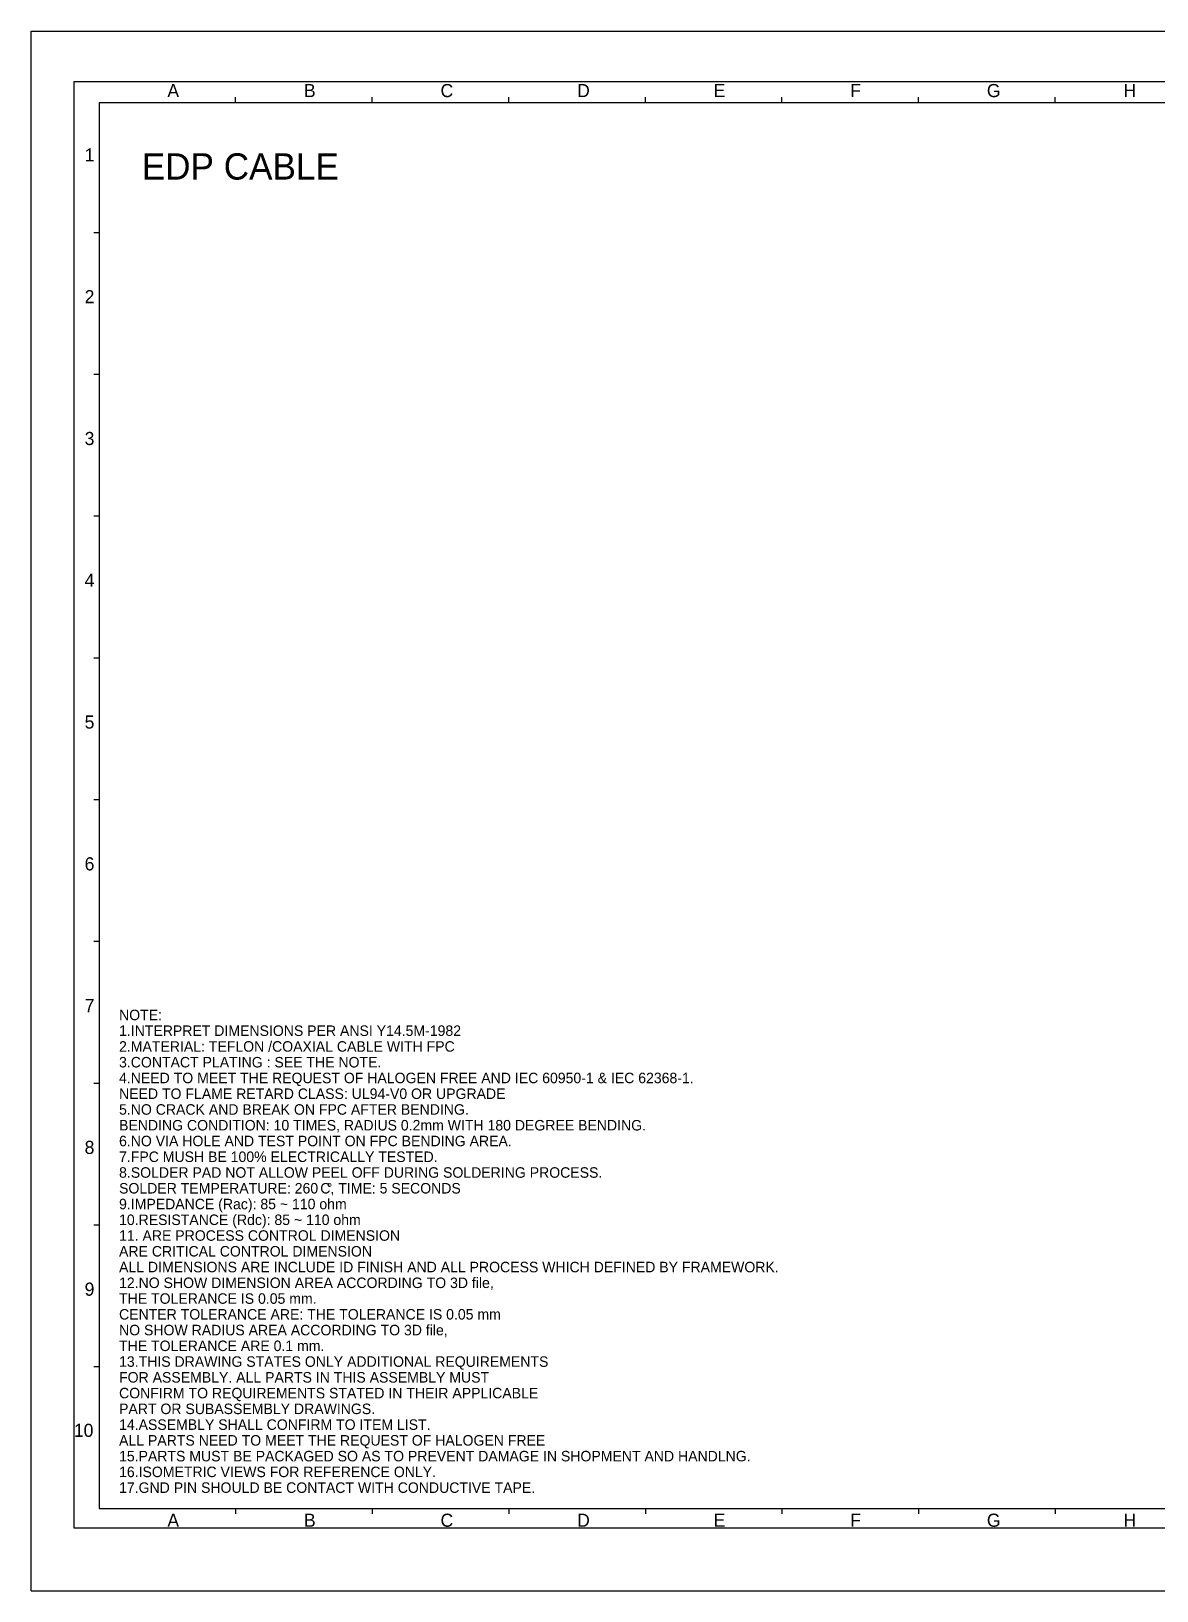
# Model space of a CAD drawing. Header units: millimetres. Extents: x 0 to 841, y 0 to 594.
# Drawn here: x 0 to 429, y 0 to 594 of the extents above; entities that cross this region are included whole.
import ezdxf

# ---------------------------------------------------------------- set-up
doc = ezdxf.new("R2010")
doc.units = ezdxf.units.MM
doc.header["$LTSCALE"] = 46.255
doc.layers.get('0').update_dxf_attribs({"linetype": 'CONTINUOUS'})
doc.styles.add('TEXTSTYLE_2', font='txt')
doc.styles.add('TEXTSTYLE_8', font='ar_wgl__.ttf')

msp = doc.modelspace()

# ---------------------------------------------------------------- linework, layer by layer
at = {"color": 7, "linetype": 'CONTINUOUS'}
for p, q in [((0, 0), (0, 594)), ((0, 594), (841, 594)), ((16.34, 23.88), (16.34, 574.88)), ((16.34, 574.88), (819.34, 574.88)), ((25.84, 566.88), (25.84, 31.38)), ((25.84, 566.88), (809.34, 566.88)), ((77.84, 566.88), (77.84, 568.88)), ((129.84, 566.88), (129.84, 568.88)), ((181.84, 566.88), (181.84, 568.88)), ((233.84, 566.88), (233.84, 568.88)), ((285.84, 566.88), (285.84, 568.88)), ((337.84, 566.88), (337.84, 568.88)), ((389.84, 566.88), (389.84, 568.88)), ((23.84, 517.38), (25.84, 517.38)), ((23.84, 463.38), (25.84, 463.38)), ((23.84, 409.38), (25.84, 409.38)), ((23.84, 355.38), (25.84, 355.38)), ((23.84, 301.38), (25.84, 301.38)), ((23.84, 247.38), (25.84, 247.38)), ((23.84, 193.38), (25.84, 193.38)), ((23.84, 139.38), (25.84, 139.38)), ((23.84, 85.38), (25.84, 85.38)), ((25.84, 31.38), (809.34, 31.38)), ((77.84, 31.38), (77.84, 29.38)), ((129.84, 31.38), (129.84, 29.38)), ((181.84, 31.38), (181.84, 29.38)), ((233.84, 31.38), (233.84, 29.38)), ((285.84, 31.38), (285.84, 29.38)), ((337.84, 31.38), (337.84, 29.38)), ((389.84, 31.38), (389.84, 29.38)), ((819.34, 23.88), (16.34, 23.88)), ((0, 0), (841, 0))]:
    msp.add_line(p, q, dxfattribs=at)
for points in [[(113.12, 154.69), (112.8, 154.57), (112.83, 154.78)], [(112.8, 154.57), (113.12, 154.69), (113.09, 154.57)], [(113.09, 154.57), (112.83, 154.37), (112.8, 154.57)], [(113.33, 154.95), (113.24, 154.89), (112.83, 154.78)], [(113.33, 154.95), (112.83, 154.78), (112.92, 154.95)], [(113.24, 154.89), (113.15, 154.81), (112.83, 154.78)], [(112.83, 154.78), (113.15, 154.81), (113.12, 154.69)], [(113.09, 154.57), (113.12, 154.46), (112.83, 154.37)], [(112.83, 154.37), (113.12, 154.46), (113.15, 154.34)], [(113.56, 155.04), (112.92, 154.95), (113.04, 155.1)], [(113.56, 155.04), (113.44, 155.01), (112.92, 154.95)], [(112.92, 154.95), (113.44, 155.01), (113.33, 154.95)], [(113.94, 155.22), (113.04, 155.1), (113.18, 155.22)], [(113.04, 155.1), (113.94, 155.22), (114.09, 155.1)], [(113.04, 155.1), (114.09, 155.1), (113.56, 155.04)], [(113.74, 155.3), (113.18, 155.22), (113.36, 155.3)], [(113.18, 155.22), (113.74, 155.3), (113.94, 155.22)], [(113.36, 155.3), (113.56, 155.33), (113.74, 155.3)], [(113.68, 155.01), (113.56, 155.04), (114.09, 155.1)], [(113.77, 154.95), (113.68, 155.01), (114.09, 155.1)], [(113.77, 154.95), (114.09, 155.1), (114.2, 154.95)], [(114.2, 154.95), (113.88, 154.89), (113.77, 154.95)], [(113.94, 154.81), (113.88, 154.89), (114.2, 154.95)], [(113.94, 154.81), (114.2, 154.95), (114.26, 154.78)], [(114.26, 154.78), (114, 154.69), (113.94, 154.81)], [(114.26, 154.37), (113.94, 154.34), (114, 154.46)], [(114, 154.57), (114, 154.69), (114.26, 154.78)], [(114, 154.57), (114.26, 154.78), (114.29, 154.57)], [(114.29, 154.57), (114, 154.46), (114, 154.57)], [(114, 154.46), (114.29, 154.57), (114.26, 154.37)], [(113.15, 154.34), (112.92, 154.19), (112.83, 154.37)], [(113.15, 154.34), (113.24, 154.25), (112.92, 154.19)], [(112.92, 154.19), (113.24, 154.25), (113.33, 154.19)], [(113.33, 154.19), (113.04, 154.05), (112.92, 154.19)], [(113.33, 154.19), (113.44, 154.13), (113.04, 154.05)], [(113.04, 154.05), (113.68, 154.13), (114.2, 154.19)], [(113.04, 154.05), (114.2, 154.19), (114.09, 154.05)], [(113.56, 154.13), (113.68, 154.13), (113.04, 154.05)], [(113.44, 154.13), (113.56, 154.13), (113.04, 154.05)], [(114.09, 154.05), (113.18, 153.93), (113.04, 154.05)], [(113.18, 153.93), (114.09, 154.05), (113.91, 153.93)], [(113.91, 153.93), (113.36, 153.84), (113.18, 153.93)], [(113.56, 153.84), (113.36, 153.84), (113.91, 153.93)], [(113.56, 153.84), (113.91, 153.93), (113.74, 153.84)], [(114.2, 154.19), (113.68, 154.13), (113.77, 154.19)], [(113.77, 154.19), (113.88, 154.25), (114.26, 154.37)], [(113.77, 154.19), (114.26, 154.37), (114.2, 154.19)], [(113.88, 154.25), (113.94, 154.34), (114.26, 154.37)]]:
    msp.add_solid(points, dxfattribs=at)

# ---------------------------------------------------------------- texts
at = {"color": 7, "linetype": 'CONTINUOUS', "attachment_point": 1, "line_spacing_factor": 0.9}
for s, insert, char_height, width, style in [('A', (51.84, 573.88), 5, 5, 'TEXTSTYLE_2'), ('B', (103.84, 573.88), 5, 5, 'TEXTSTYLE_2'), ('C', (155.84, 573.88), 5, 5, 'TEXTSTYLE_2'), ('D', (207.84, 573.88), 5, 5, 'TEXTSTYLE_2'), ('E', (259.84, 573.88), 5, 5, 'TEXTSTYLE_2'), ('F', (311.84, 573.88), 5, 5, 'TEXTSTYLE_2'), ('G', (363.84, 573.88), 5, 5, 'TEXTSTYLE_2'), ('H', (415.84, 573.88), 5, 5, 'TEXTSTYLE_2'), ('1', (20.34, 549.38), 5, 5, 'TEXTSTYLE_2'), ('EDP CABLE', (42.08, 547.49), 10, 78.2528, 'TEXTSTYLE_8'), ('2', (20.34, 495.38), 5, 5, 'TEXTSTYLE_2'), ('3', (20.34, 441.38), 5, 5, 'TEXTSTYLE_2'), ('4', (20.34, 387.38), 5, 5, 'TEXTSTYLE_2'), ('5', (20.34, 333.38), 5, 5, 'TEXTSTYLE_2'), ('6', (20.34, 279.38), 5, 5, 'TEXTSTYLE_2'), ('7', (20.34, 225.38), 5, 5, 'TEXTSTYLE_2'), ('NOTE:\\P1.INTERPRET DIMENSIONS PER ANSI Y14.5M-1982\\P2.MATERIAL: TEFLON /COAXIAL CABLE WITH FPC\\P3.CONTACT PLATING : SEE THE NOTE.\\P4.NEED TO MEET THE REQUEST OF HALOGEN FREE AND IEC 60950-1 & IEC 62368-1.\\PNEED TO FLAME RETARD CLASS: UL94-V0 OR UPGRADE\\P5.NO CRACK AND BREAK ON FPC AFTER BENDING.\\PBENDING CONDITION: 10 TIMES, RADIUS 0.2mm WITH 180 DEGREE BENDING.\\P6.NO VIA HOLE AND TEST POINT ON FPC BENDING AREA.\\P7.FPC MUSH BE 100% ELECTRICALLY TESTED.\\P8.SOLDER PAD NOT ALLOW PEEL OFF DURING SOLDERING PROCESS.\\PSOLDER TEMPERATURE: 260{\\ftxt;\\W0.0001;\\H0.0001;\\~}{\\ftxt;\\W0.5494505495;\\H4.0; }{\\ftxt;\\W0.0001;\\H0.0001;\\~}C, TIME: 5 SECONDS\\P9.IMPEDANCE (Rac): 85 ~ 110 ohm\\P10.RESISTANCE (Rdc): 85 ~ 110 ohm\\P11. ARE PROCESS CONTROL DIMENSION\\PARE CRITICAL CONTROL DIMENSION\\PALL DIMENSIONS ARE INCLUDE ID FINISH AND ALL PROCESS WHICH DEFINED BY FRAMEWORK.\\P12.NO SHOW DIMENSION AREA ACCORDING TO 3D file, \\PTHE TOLERANCE IS 0.05 mm.\\PCENTER TOLERANCE ARE: THE TOLERANCE IS 0.05 mm\\PNO SHOW RADIUS AREA ACCORDING TO 3D file,\\PTHE TOLERANCE ARE 0.1 mm.\\P13.THIS DRAWING STATES ONLY ADDITIONAL REQUIREMENTS\\PFOR ASSEMBLY. ALL PARTS IN THIS ASSEMBLY MUST\\PCONFIRM TO REQUIREMENTS STATED IN THEIR APPLICABLE\\PPART OR SUBASSEMBLY DRAWINGS.\\P14.ASSEMBLY SHALL CONFIRM TO ITEM LIST.\\PALL PARTS NEED TO MEET THE REQUEST OF HALOGEN FREE\\P15.PARTS MUST BE PACKAGED SO AS TO PREVENT DAMAGE IN SHOPMENT AND HANDLNG.\\P16.ISOMETRIC VIEWS FOR REFERENCE ONLY.\\P17.GND PIN SHOULD BE CONTACT WITH CONDUCTIVE TAPE.', (33.45, 221.33), 4, 392.7212, 'TEXTSTYLE_8'), ('8', (20.34, 171.38), 5, 5, 'TEXTSTYLE_2'), ('9', (20.34, 117.38), 5, 5, 'TEXTSTYLE_2'), ('10', (16.25, 63.62), 5, 10, 'TEXTSTYLE_2'), ('A', (51.84, 29.38), 5, 5, 'TEXTSTYLE_2'), ('B', (103.84, 29.38), 5, 5, 'TEXTSTYLE_2'), ('C', (155.84, 29.38), 5, 5, 'TEXTSTYLE_2'), ('D', (207.84, 29.38), 5, 5, 'TEXTSTYLE_2'), ('E', (259.84, 29.38), 5, 5, 'TEXTSTYLE_2'), ('F', (311.84, 29.38), 5, 5, 'TEXTSTYLE_2'), ('G', (363.84, 29.38), 5, 5, 'TEXTSTYLE_2'), ('H', (415.84, 29.38), 5, 5, 'TEXTSTYLE_2')]:
    msp.add_mtext(s, dxfattribs=dict(at, insert=insert, char_height=char_height, width=width, style=style))

doc.saveas('drawing.dxf')
